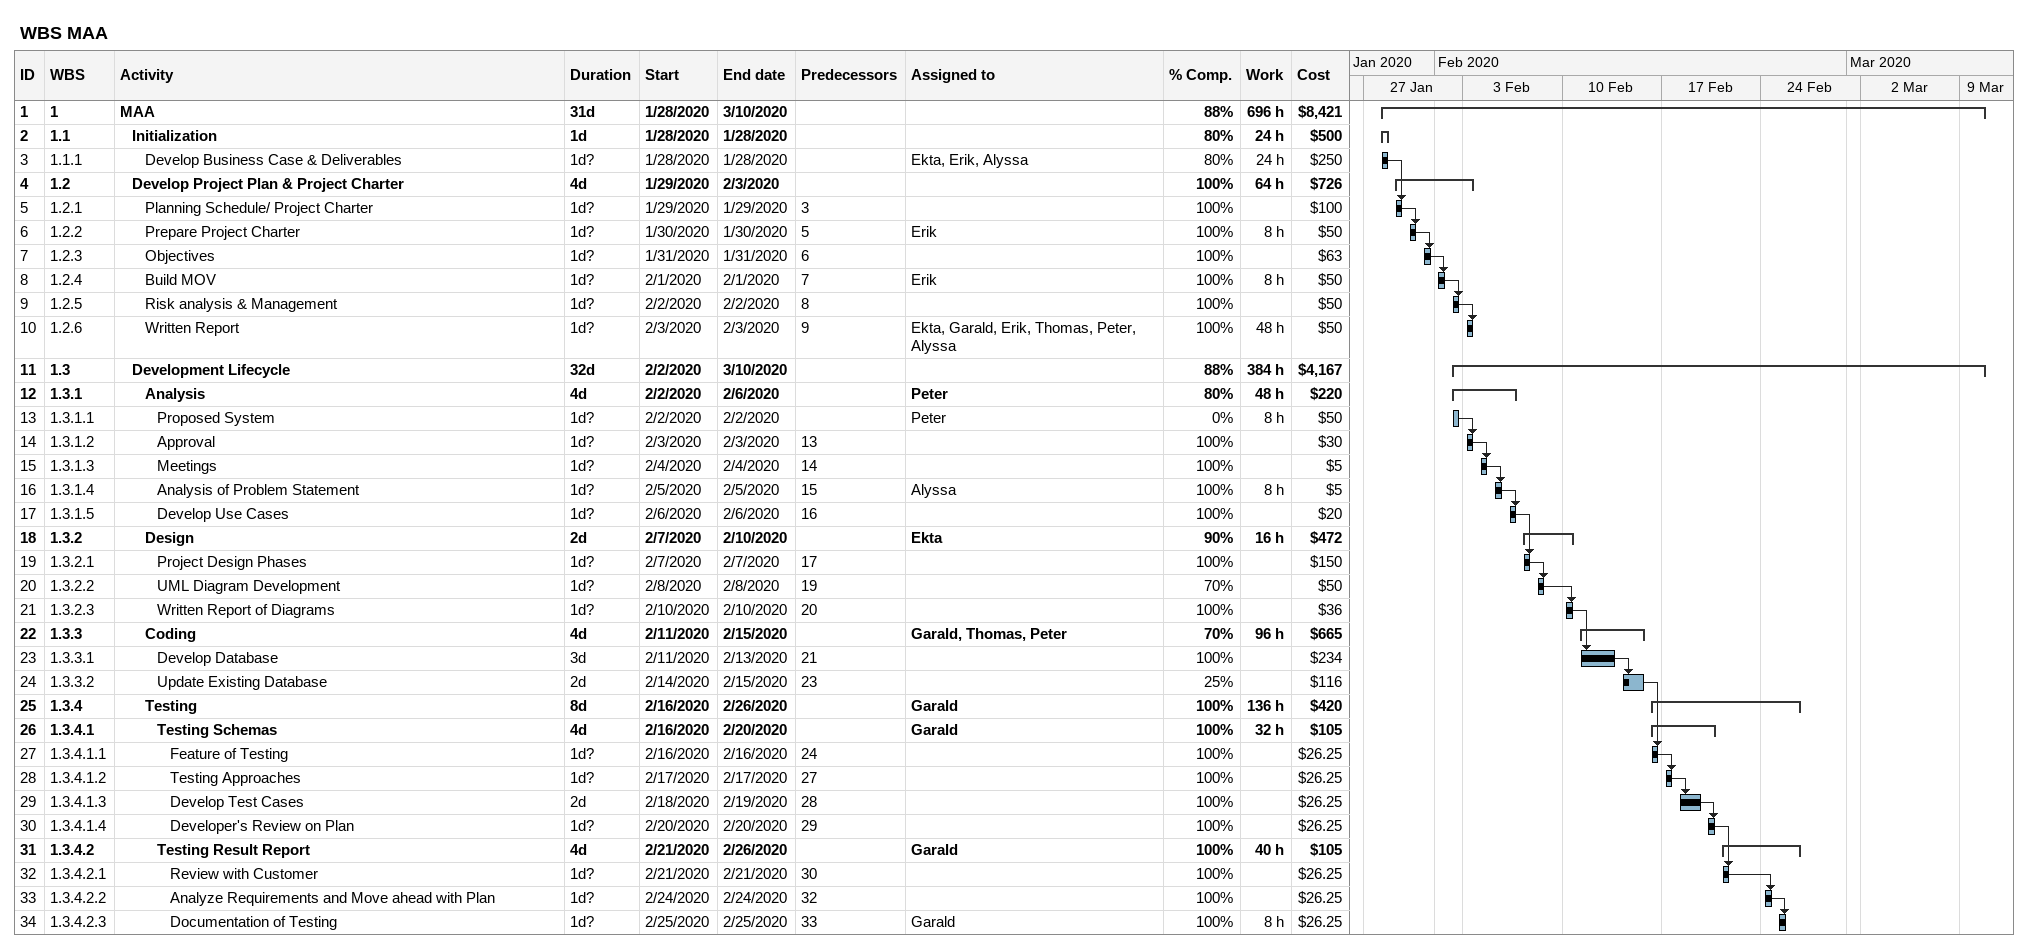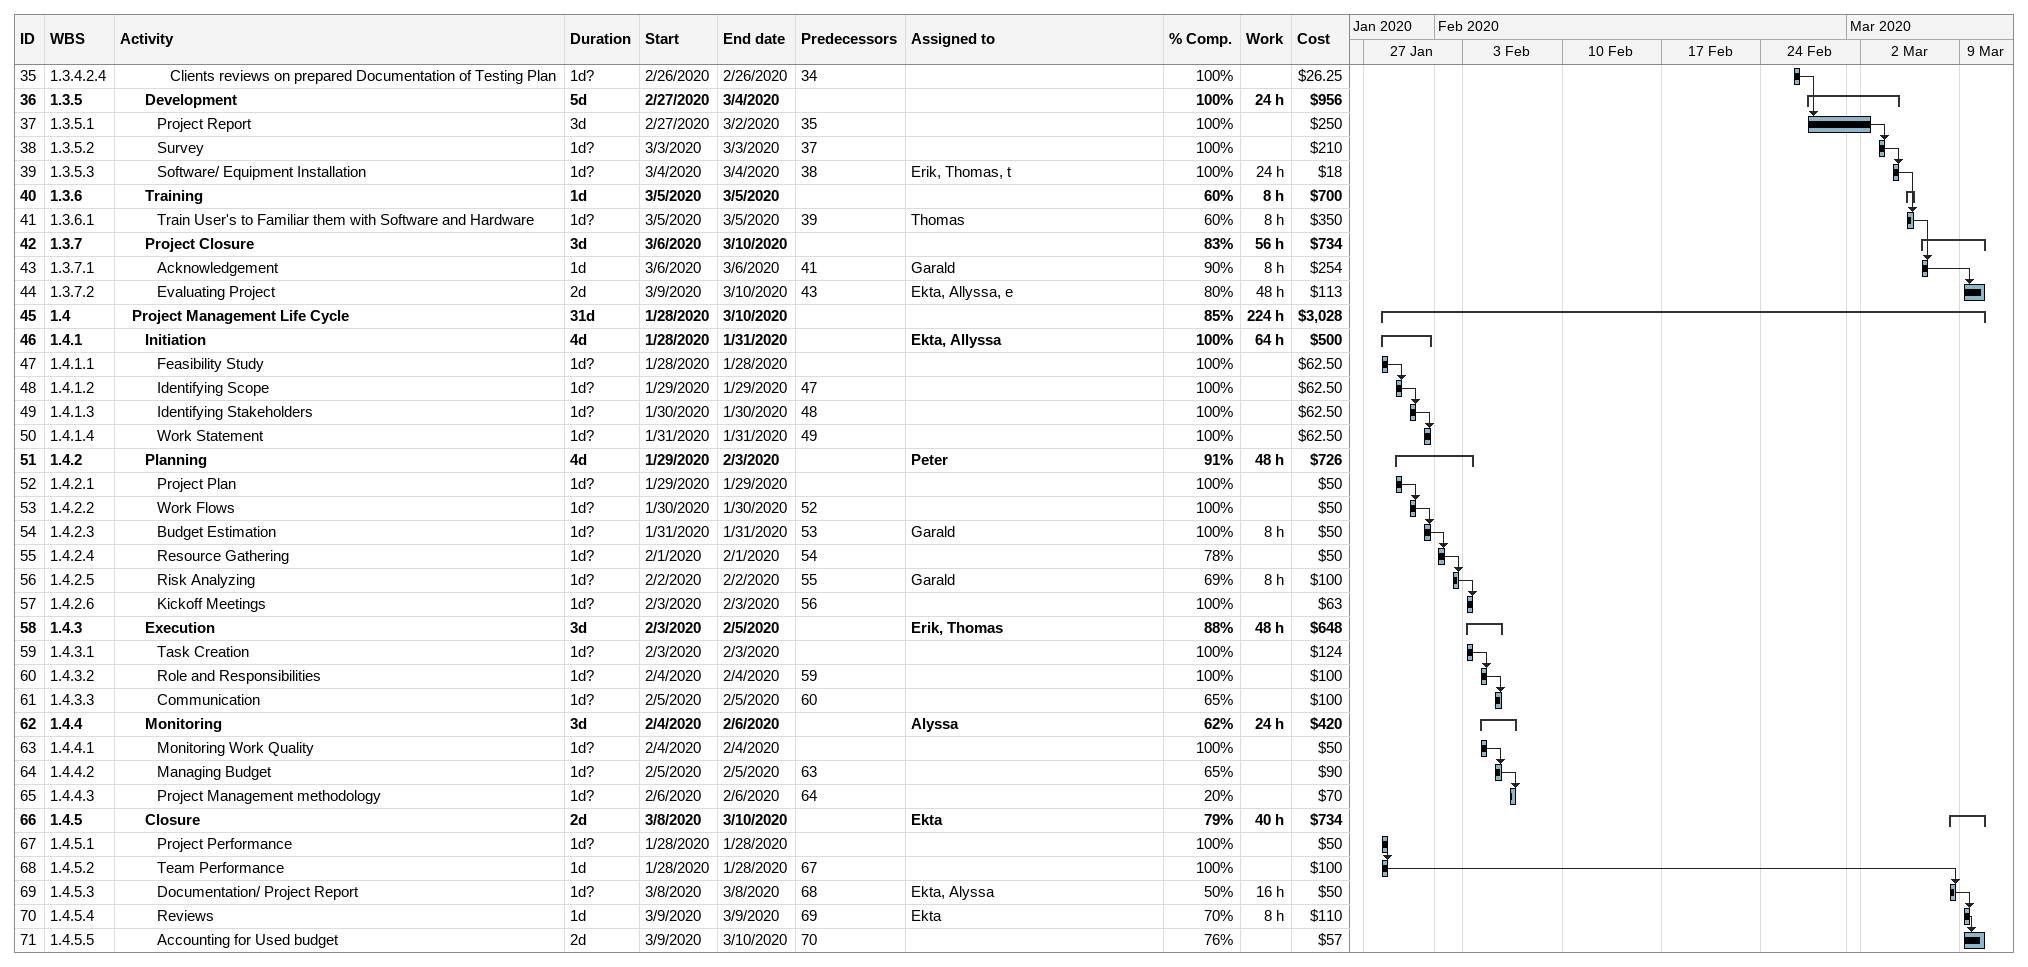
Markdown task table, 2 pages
WBS MAA

| ID | WBS | Task | Duration | Start | Finish | Predecessors | Resources | % complete | Work (h) | Cost ($) |
|---|---|---|---|---|---|---|---|---|---|---|
| 1 | 1 | **MAA** | 31d | 2020-01-28 | 2020-03-10 |  |  | 88 | 696 | 8421 |
| 2 | 1.1 | **Initialization** | 1d | 2020-01-28 | 2020-01-28 |  |  | 80 | 24 | 500 |
| 3 | 1.1.1 | Develop Business Case & Deliverables | 1d? | 2020-01-28 | 2020-01-28 |  | Ekta, Erik, Alyssa | 80 | 24 | 250 |
| 4 | 1.2 | **Develop Project Plan & Project Charter** | 4d | 2020-01-29 | 2020-02-03 |  |  | 100 | 64 | 726 |
| 5 | 1.2.1 | Planning Schedule/ Project Charter | 1d? | 2020-01-29 | 2020-01-29 | 3 |  | 100 |  | 100 |
| 6 | 1.2.2 | Prepare Project Charter | 1d? | 2020-01-30 | 2020-01-30 | 5 | Erik | 100 | 8 | 50 |
| 7 | 1.2.3 | Objectives | 1d? | 2020-01-31 | 2020-01-31 | 6 |  | 100 |  | 63 |
| 8 | 1.2.4 | Build MOV | 1d? | 2020-02-01 | 2020-02-01 | 7 | Erik | 100 | 8 | 50 |
| 9 | 1.2.5 | Risk analysis & Management | 1d? | 2020-02-02 | 2020-02-02 | 8 |  | 100 |  | 50 |
| 10 | 1.2.6 | Written Report | 1d? | 2020-02-03 | 2020-02-03 | 9 | Ekta, Garald, Erik, Thomas, Peter, Alyssa | 100 | 48 | 50 |
| 11 | 1.3 | **Development Lifecycle** | 32d | 2020-02-02 | 2020-03-10 |  |  | 88 | 384 | 4167 |
| 12 | 1.3.1 | **Analysis** | 4d | 2020-02-02 | 2020-02-06 |  | Peter | 80 | 48 | 220 |
| 13 | 1.3.1.1 | Proposed System | 1d? | 2020-02-02 | 2020-02-02 |  | Peter | 0 | 8 | 50 |
| 14 | 1.3.1.2 | Approval | 1d? | 2020-02-03 | 2020-02-03 | 13 |  | 100 |  | 30 |
| 15 | 1.3.1.3 | Meetings | 1d? | 2020-02-04 | 2020-02-04 | 14 |  | 100 |  | 5 |
| 16 | 1.3.1.4 | Analysis of Problem Statement | 1d? | 2020-02-05 | 2020-02-05 | 15 | Alyssa | 100 | 8 | 5 |
| 17 | 1.3.1.5 | Develop Use Cases | 1d? | 2020-02-06 | 2020-02-06 | 16 |  | 100 |  | 20 |
| 18 | 1.3.2 | **Design** | 2d | 2020-02-07 | 2020-02-10 |  | Ekta | 90 | 16 | 472 |
| 19 | 1.3.2.1 | Project Design Phases | 1d? | 2020-02-07 | 2020-02-07 | 17 |  | 100 |  | 150 |
| 20 | 1.3.2.2 | UML Diagram Development | 1d? | 2020-02-08 | 2020-02-08 | 19 |  | 70 |  | 50 |
| 21 | 1.3.2.3 | Written Report of Diagrams | 1d? | 2020-02-10 | 2020-02-10 | 20 |  | 100 |  | 36 |
| 22 | 1.3.3 | **Coding** | 4d | 2020-02-11 | 2020-02-15 |  | Garald, Thomas, Peter | 70 | 96 | 665 |
| 23 | 1.3.3.1 | Develop Database | 3d | 2020-02-11 | 2020-02-13 | 21 |  | 100 |  | 234 |
| 24 | 1.3.3.2 | Update Existing Database | 2d | 2020-02-14 | 2020-02-15 | 23 |  | 25 |  | 116 |
| 25 | 1.3.4 | **Testing** | 8d | 2020-02-16 | 2020-02-26 |  | Garald | 100 | 136 | 420 |
| 26 | 1.3.4.1 | **Testing Schemas** | 4d | 2020-02-16 | 2020-02-20 |  | Garald | 100 | 32 | 105 |
| 27 | 1.3.4.1.1 | Feature of Testing | 1d? | 2020-02-16 | 2020-02-16 | 24 |  | 100 |  | 26.25 |
| 28 | 1.3.4.1.2 | Testing Approaches | 1d? | 2020-02-17 | 2020-02-17 | 27 |  | 100 |  | 26.25 |
| 29 | 1.3.4.1.3 | Develop Test Cases | 2d | 2020-02-18 | 2020-02-19 | 28 |  | 100 |  | 26.25 |
| 30 | 1.3.4.1.4 | Developer's Review on Plan | 1d? | 2020-02-20 | 2020-02-20 | 29 |  | 100 |  | 26.25 |
| 31 | 1.3.4.2 | **Testing Result Report** | 4d | 2020-02-21 | 2020-02-26 |  | Garald | 100 | 40 | 105 |
| 32 | 1.3.4.2.1 | Review with Customer | 1d? | 2020-02-21 | 2020-02-21 | 30 |  | 100 |  | 26.25 |
| 33 | 1.3.4.2.2 | Analyze Requirements and Move ahead with Plan | 1d? | 2020-02-24 | 2020-02-24 | 32 |  | 100 |  | 26.25 |
| 34 | 1.3.4.2.3 | Documentation of Testing | 1d? | 2020-02-25 | 2020-02-25 | 33 | Garald | 100 | 8 | 26.25 |
| 35 | 1.3.4.2.4 | Clients reviews on prepared Documentation of Testing Plan | 1d? | 2020-02-26 | 2020-02-26 | 34 |  | 100 |  | 26.25 |
| 36 | 1.3.5 | **Development** | 5d | 2020-02-27 | 2020-03-04 |  |  | 100 | 24 | 956 |
| 37 | 1.3.5.1 | Project Report | 3d | 2020-02-27 | 2020-03-02 | 35 |  | 100 |  | 250 |
| 38 | 1.3.5.2 | Survey | 1d? | 2020-03-03 | 2020-03-03 | 37 |  | 100 |  | 210 |
| 39 | 1.3.5.3 | Software/ Equipment Installation | 1d? | 2020-03-04 | 2020-03-04 | 38 | Erik, Thomas, t | 100 | 24 | 18 |
| 40 | 1.3.6 | **Training** | 1d | 2020-03-05 | 2020-03-05 |  |  | 60 | 8 | 700 |
| 41 | 1.3.6.1 | Train User's to Familiar them with Software and Hardware | 1d? | 2020-03-05 | 2020-03-05 | 39 | Thomas | 60 | 8 | 350 |
| 42 | 1.3.7 | **Project Closure** | 3d | 2020-03-06 | 2020-03-10 |  |  | 83 | 56 | 734 |
| 43 | 1.3.7.1 | Acknowledgement | 1d | 2020-03-06 | 2020-03-06 | 41 | Garald | 90 | 8 | 254 |
| 44 | 1.3.7.2 | Evaluating Project | 2d | 2020-03-09 | 2020-03-10 | 43 | Ekta, Allyssa, e | 80 | 48 | 113 |
| 45 | 1.4 | **Project Management Life Cycle** | 31d | 2020-01-28 | 2020-03-10 |  |  | 85 | 224 | 3028 |
| 46 | 1.4.1 | **Initiation** | 4d | 2020-01-28 | 2020-01-31 |  | Ekta, Allyssa | 100 | 64 | 500 |
| 47 | 1.4.1.1 | Feasibility Study | 1d? | 2020-01-28 | 2020-01-28 |  |  | 100 |  | 62.50 |
| 48 | 1.4.1.2 | Identifying Scope | 1d? | 2020-01-29 | 2020-01-29 | 47 |  | 100 |  | 62.50 |
| 49 | 1.4.1.3 | Identifying Stakeholders | 1d? | 2020-01-30 | 2020-01-30 | 48 |  | 100 |  | 62.50 |
| 50 | 1.4.1.4 | Work Statement | 1d? | 2020-01-31 | 2020-01-31 | 49 |  | 100 |  | 62.50 |
| 51 | 1.4.2 | **Planning** | 4d | 2020-01-29 | 2020-02-03 |  | Peter | 91 | 48 | 726 |
| 52 | 1.4.2.1 | Project Plan | 1d? | 2020-01-29 | 2020-01-29 |  |  | 100 |  | 50 |
| 53 | 1.4.2.2 | Work Flows | 1d? | 2020-01-30 | 2020-01-30 | 52 |  | 100 |  | 50 |
| 54 | 1.4.2.3 | Budget Estimation | 1d? | 2020-01-31 | 2020-01-31 | 53 | Garald | 100 | 8 | 50 |
| 55 | 1.4.2.4 | Resource Gathering | 1d? | 2020-02-01 | 2020-02-01 | 54 |  | 78 |  | 50 |
| 56 | 1.4.2.5 | Risk Analyzing | 1d? | 2020-02-02 | 2020-02-02 | 55 | Garald | 69 | 8 | 100 |
| 57 | 1.4.2.6 | Kickoff Meetings | 1d? | 2020-02-03 | 2020-02-03 | 56 |  | 100 |  | 63 |
| 58 | 1.4.3 | **Execution** | 3d | 2020-02-03 | 2020-02-05 |  | Erik, Thomas | 88 | 48 | 648 |
| 59 | 1.4.3.1 | Task Creation | 1d? | 2020-02-03 | 2020-02-03 |  |  | 100 |  | 124 |
| 60 | 1.4.3.2 | Role and Responsibilities | 1d? | 2020-02-04 | 2020-02-04 | 59 |  | 100 |  | 100 |
| 61 | 1.4.3.3 | Communication | 1d? | 2020-02-05 | 2020-02-05 | 60 |  | 65 |  | 100 |
| 62 | 1.4.4 | **Monitoring** | 3d | 2020-02-04 | 2020-02-06 |  | Alyssa | 62 | 24 | 420 |
| 63 | 1.4.4.1 | Monitoring Work Quality | 1d? | 2020-02-04 | 2020-02-04 |  |  | 100 |  | 50 |
| 64 | 1.4.4.2 | Managing Budget | 1d? | 2020-02-05 | 2020-02-05 | 63 |  | 65 |  | 90 |
| 65 | 1.4.4.3 | Project Management methodology | 1d? | 2020-02-06 | 2020-02-06 | 64 |  | 20 |  | 70 |
| 66 | 1.4.5 | **Closure** | 2d | 2020-03-08 | 2020-03-10 |  | Ekta | 79 | 40 | 734 |
| 67 | 1.4.5.1 | Project Performance | 1d? | 2020-01-28 | 2020-01-28 |  |  | 100 |  | 50 |
| 68 | 1.4.5.2 | Team Performance | 1d | 2020-01-28 | 2020-01-28 | 67 |  | 100 |  | 100 |
| 69 | 1.4.5.3 | Documentation/ Project Report | 1d? | 2020-03-08 | 2020-03-08 | 68 | Ekta, Alyssa | 50 | 16 | 50 |
| 70 | 1.4.5.4 | Reviews | 1d | 2020-03-09 | 2020-03-09 | 69 | Ekta | 70 | 8 | 110 |
| 71 | 1.4.5.5 | Accounting for Used budget | 2d | 2020-03-09 | 2020-03-10 | 70 |  | 76 |  | 57 |
